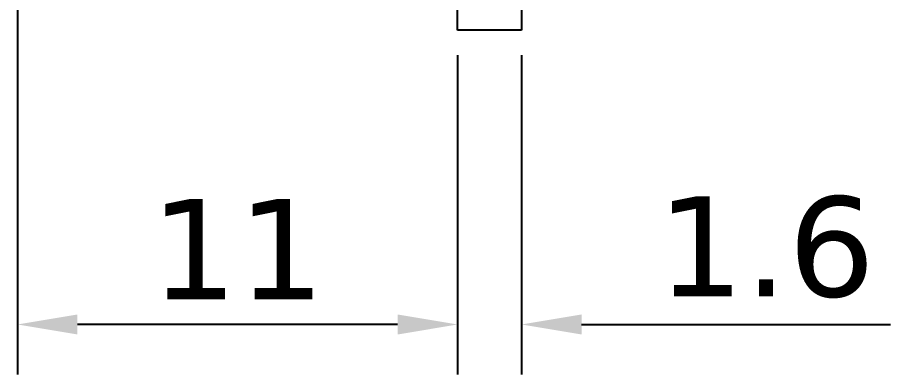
# Model space of a CAD drawing. Header units: millimetres. Extents: x 563 to 681, y 173 to 284.
# Drawn here: x 562.59 to 584.41, y 235.74 to 244.65 of the extents above; entities that cross this region are included whole.
import ezdxf

# ---------------------------------------------------------------- set-up
doc = ezdxf.new("R2010")
doc.units = ezdxf.units.MM
doc.header["$LTSCALE"] = 30.734
doc.header["$PDMODE"] = 3
doc.header["$PDSIZE"] = 0.3125
doc.layers.get('0').update_dxf_attribs({"linetype": 'CONTINUOUS'})
doc.layers.get('Defpoints').update_dxf_attribs({"linetype": 'CONTINUOUS'})
doc.layers.add('dim', color=6, linetype='CONTINUOUS', lineweight=9)
doc.styles.add('Verdana', font='verdana.ttf', dxfattribs={"height": 2.5})
doc.dimstyles.new('aaaaaaaa 3.0', dxfattribs={"dimtxt": 2.5, "dimasz": 1.5, "dimexe": 1.25, "dimexo": 0.625, "dimtad": 1, "dimdec": 1, "dimzin": 9, "dimdsep": 46, "dimtxsty": 'Verdana', "dimcen": 0, "dimazin": 0, "dimtfac": 1, "dimtofl": 0, "dimtmove": 0, "dimatfit": 3, "dimfxl": 1, "dimlwd": 25, "dimlwe": 25, "dimarcsym": 0})

# ---------------------------------------------------------------- blocks, each defined once
blk = doc.blocks.new('*D23')
at = {"layer": 'Defpoints', "color": 0}
for p in [(573.593, 244.334), (575.193, 244.334), (575.193, 236.988)]:
    blk.add_point(p, dxfattribs=at)
at = {"layer": 'dim', "color": 0, "lineweight": 25}
for p, q in [((573.593, 243.709), (573.593, 235.738)), ((575.193, 243.709), (575.193, 235.738)), ((572.093, 236.988), (570.593, 236.988)), ((576.693, 236.988), (584.412, 236.988))]:
    blk.add_line(p, q, dxfattribs=at)
at = {"layer": 'dim', "color": 0}
for points in [[(572.093, 236.738), (572.093, 237.238), (573.593, 236.988)], [(576.693, 237.238), (576.693, 236.738), (575.193, 236.988)]]:
    blk.add_solid(points, dxfattribs=at)
at = {"layer": 'dim', "color": 0, "insert": (581.303, 238.913), "char_height": 2.5, "attachment_point": 5, "style": 'Verdana'}
blk.add_mtext('1.6', dxfattribs=at)
blk = doc.blocks.new('*D24')
at = {"layer": 'Defpoints', "color": 0}
for p in [(562.593, 245.712), (573.593, 244.334), (562.593, 236.988)]:
    blk.add_point(p, dxfattribs=at)
at = {"layer": 'dim', "color": 0, "lineweight": 25}
for p, q in [((562.593, 245.087), (562.593, 235.738)), ((573.593, 243.709), (573.593, 235.738)), ((572.093, 236.988), (564.093, 236.988))]:
    blk.add_line(p, q, dxfattribs=at)
at = {"layer": 'dim', "color": 0}
for points in [[(564.093, 237.238), (564.093, 236.738), (562.593, 236.988)], [(572.093, 236.738), (572.093, 237.238), (573.593, 236.988)]]:
    blk.add_solid(points, dxfattribs=at)
at = {"layer": 'dim', "color": 0, "insert": (568.093, 238.868), "char_height": 2.5, "attachment_point": 5, "style": 'Verdana'}
blk.add_mtext('11', dxfattribs=at)

msp = doc.modelspace()

# ---------------------------------------------------------------- linework, layer by layer
at = {"linetype": 'Continuous'}
for p, q in [((573.593, 244.334), (573.593, 265.342)), ((575.193, 265.342), (575.193, 244.334)), ((575.193, 244.334), (573.593, 244.334))]:
    msp.add_line(p, q, dxfattribs=at)

# ---------------------------------------------------------------- dimensions: what is measured, and where the dimension line sits
at = {"layer": 'dim'}
for base, p2, picture, middle in [((562.593, 236.988), (562.593, 245.712), '*D24', (568.093, 238.868)), ((575.193, 236.988), (575.193, 244.334), '*D23', (581.303, 238.913))]:
    dim = msp.add_linear_dim(base=base, p1=(573.593, 244.334), p2=p2, dimstyle='aaaaaaaa 3.0', dxfattribs=at)
    dim.commit()
    dim.dimension.update_dxf_attribs({"geometry": picture, "text_midpoint": middle})

doc.saveas('drawing.dxf')
